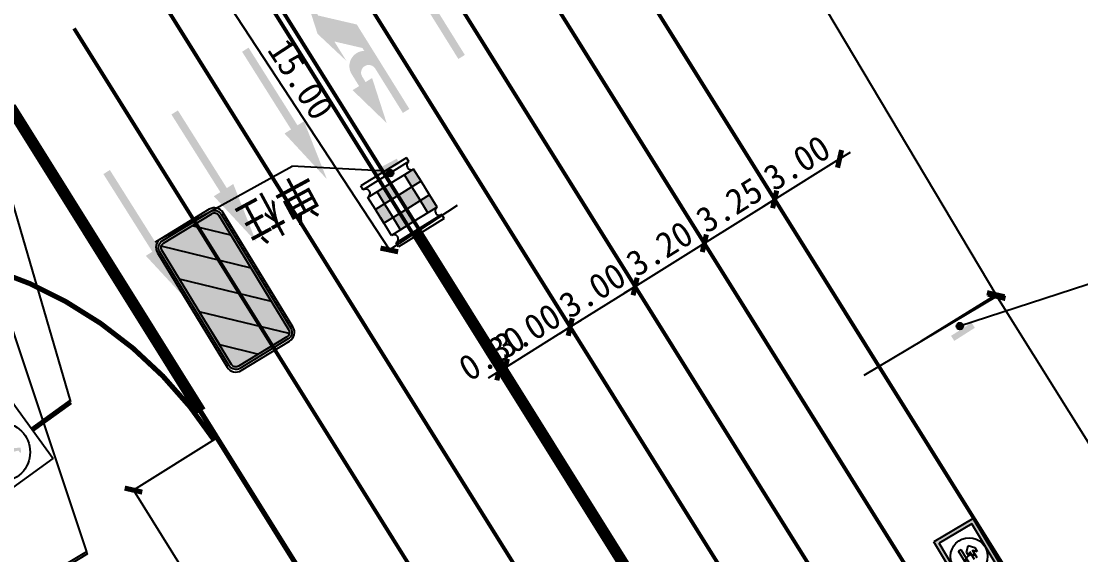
# Model space of a CAD drawing. Extents: x 529560 to 530007, y 3020699 to 3021211.
# Drawn here: x 529755.4 to 529796.95, y 3020875.19 to 3020896.12 of the extents above; entities that cross this region are included whole.
import ezdxf

# ---------------------------------------------------------------- set-up
doc = ezdxf.new("R2010")
doc.units = 0
doc.header["$LTSCALE"] = 0.5
doc.header["$PDMODE"] = 32
doc.linetypes.add('JTSS01', pattern=[6, 2, -4])
doc.linetypes.add('JTSS02', pattern=[2, 1, -1])
doc.layers.get('0').update_dxf_attribs({"linetype": 'CONTINUOUS'})
doc.layers.get('Defpoints').update_dxf_attribs({"linetype": 'CONTINUOUS'})
for name, color, linetype in [('@-交通信号', 7, 'CONTINUOUS'), ('@-交通标志', 7, 'CONTINUOUS'), ('@-监控设备', 7, 'CONTINUOUS'), ('@-设计标注', 7, 'CONTINUOUS'), ('@-道路边线', 7, 'CONTINUOUS'), ('@-隔离栏', 7, 'CONTINUOUS'), ('交通标志', 7, 'CONTINUOUS')]:
    doc.layers.add(name, color=color, linetype=linetype)
doc.layers.add('@-道路标线', color=7, linetype='CONTINUOUS', lineweight=0)
doc.styles.add('--黑体', font='simhei.ttf')
doc.styles.add('HT', font='rd.shx', dxfattribs={"bigfont": 'ht.shx'})
doc.styles.add('黑体', font='simhei.ttf')
doc.linetypes.add('FENCELINE1', pattern='A,6.349999999999998,-2.54,[133,ltypeshp.shx,S=2.54,R=0,X=-2.54,Y=0],-2.54,25.4', length=36.83)
doc.dimstyles.new('标志标注', dxfattribs={"dimtxt": 1, "dimasz": 0.5, "dimexe": 0, "dimexo": 0, "dimgap": 0.25, "dimtad": 1, "dimzin": 0, "dimdsep": 46, "dimtxsty": '--黑体', "dimblk": 'ARCHTICK', "dimcen": 0.09, "dimadec": 0, "dimazin": 0, "dimtfac": 1, "dimtix": 1, "dimtmove": 2, "dimatfit": 0, "dimfxl": 1, "dimtolj": 1, "dimtzin": 0, "dimarcsym": 0})

# ---------------------------------------------------------------- blocks, each defined once
blk = doc.blocks.new('_ArchTick')
at = {"color": 0, "linetype": 'ByBlock', "const_width": 0.4}
blk.add_lwpolyline([(-0.5, -0.5), (0.5, 0.5)], dxfattribs=at)
blk = doc.blocks.new('*D33')
at = {"layer": '@-设计标注', "color": 0, "linetype": 'Continuous', "lineweight": -2, "transparency": 16777216}
for p, q in [((529772.4870979479, 3020909.079160854), (529777.6902042355, 3020912.173272659)), ((529777.6902042355, 3020912.173272659), (529793.6521755927, 3020885.331374644)), ((529788.4490693051, 3020882.237262839), (529793.6521755927, 3020885.331374644))]:
    blk.add_line(p, q, dxfattribs=at)
at = {"layer": 'Defpoints', "color": 0, "linetype": 'Continuous', "transparency": 16777216}
for p in [(529772.4870979479, 3020909.079160854, 1475.285), (529793.6521755927, 3020885.331374644), (529788.4490693051, 3020882.237262839, 1475.285)]:
    blk.add_point(p, dxfattribs=at)
at = {"layer": '@-设计标注', "color": 0, "linetype": 'Continuous', "lineweight": -2, "transparency": 16777216, "xscale": 0.5, "yscale": 0.5, "zscale": 0.5}
for p, rotation in [((529777.6902042355, 3020912.173272659), 120.7385216190352), ((529793.6521755927, 3020885.331374644), 300.7385216190352)]:
    blk.add_blockref('_ArchTick', p, dxfattribs=dict(at, rotation=rotation))
at = {"layer": '@-设计标注', "color": 0, "linetype": 'Continuous', "transparency": 16777216, "insert": (529786.5379417907, 3020899.267751756), "char_height": 1.5, "attachment_point": 5, "rotation": 300.7385216190352, "style": '--黑体'}
blk.add_mtext('\\A1;30.00', dxfattribs=at)
blk = doc.blocks.new('*D49')
at = {"layer": '@-设计标注', "color": 0, "linetype": 'Continuous', "lineweight": -2, "transparency": 16777216}
for p, q in [((529776.9279021765, 3020884.12777655), (529777.3519961119, 3020884.392624306)), ((529774.3833385638, 3020882.538690014), (529776.9279021765, 3020884.12777655)), ((529774.3833385638, 3020882.538690014), (529773.9592446284, 3020882.273842257))]:
    blk.add_line(p, q, dxfattribs=at)
at = {"layer": 'Defpoints', "color": 0, "linetype": 'Continuous', "transparency": 16777216}
for p in [(529776.9279021765, 3020884.12777655, 1475.285), (529776.9279021765, 3020884.12777655), (529774.3833385638, 3020882.538690014, 1475.285)]:
    blk.add_point(p, dxfattribs=at)
at = {"layer": '@-设计标注', "color": 0, "linetype": 'Continuous', "lineweight": -2, "transparency": 16777216, "xscale": 0.5, "yscale": 0.5, "zscale": 0.5}
for p, rotation in [((529776.9279021765, 3020884.12777655), 211.9848841166818), ((529774.3833385638, 3020882.538690014), 31.9848841166818)]:
    blk.add_blockref('_ArchTick', p, dxfattribs=dict(at, rotation=rotation))
at = {"layer": '@-设计标注', "color": 0, "linetype": 'Continuous', "transparency": 16777216, "insert": (529775.2553729187, 3020883.974139285), "char_height": 1, "attachment_point": 5, "rotation": 31.984884116681823, "style": '--黑体'}
blk.add_mtext('\\A1;3.00', dxfattribs=at)
blk = doc.blocks.new('*D50')
at = {"layer": '@-设计标注', "color": 0, "linetype": 'Continuous', "lineweight": -2, "transparency": 16777216}
for p, q in [((529779.4724657899, 3020885.716863087), (529779.8965597255, 3020885.981710843)), ((529776.9279021758, 3020884.127776552), (529779.4724657899, 3020885.716863087)), ((529776.9279021758, 3020884.127776552), (529776.5038082404, 3020883.862928796)), ((529776.9279021765, 3020884.127776551), (529776.9279021758, 3020884.127776552))]:
    blk.add_line(p, q, dxfattribs=at)
at = {"layer": 'Defpoints', "color": 0, "linetype": 'Continuous', "transparency": 16777216}
for p in [(529779.4724657899, 3020885.716863087, 1475.285), (529779.4724657899, 3020885.716863087), (529776.9279021765, 3020884.127776551, 1475.285)]:
    blk.add_point(p, dxfattribs=at)
at = {"layer": '@-设计标注', "color": 0, "linetype": 'Continuous', "lineweight": -2, "transparency": 16777216, "xscale": 0.5, "yscale": 0.5, "zscale": 0.5}
for p, rotation in [((529779.4724657899, 3020885.716863087), 211.9848840921735), ((529776.9279021758, 3020884.127776552), 31.98488409217349)]:
    blk.add_blockref('_ArchTick', p, dxfattribs=dict(at, rotation=rotation))
at = {"layer": '@-设计标注', "color": 0, "linetype": 'Continuous', "transparency": 16777216, "insert": (529777.7999365313, 3020885.563225823), "char_height": 1, "attachment_point": 5, "rotation": 31.984884092173512, "style": '--黑体'}
blk.add_mtext('\\A1;3.00', dxfattribs=at)
blk = doc.blocks.new('*D51')
at = {"layer": '@-设计标注', "color": 0, "linetype": 'Continuous', "lineweight": -2, "transparency": 16777216}
for p, q in [((529781.9886379624, 3020887.728987521), (529782.1866669776, 3020887.411888726)), ((529782.1866669776, 3020887.411888726), (529782.6107609132, 3020887.676736482)), ((529779.4724657894, 3020885.716863088), (529782.1866669776, 3020887.411888726)), ((529779.4724657894, 3020885.716863088), (529779.0483718538, 3020885.452015332)), ((529779.4724657899, 3020885.716863087), (529779.4724657894, 3020885.716863088))]:
    blk.add_line(p, q, dxfattribs=at)
at = {"layer": 'Defpoints', "color": 0, "linetype": 'Continuous', "transparency": 16777216}
for p in [(529781.9886379624, 3020887.728987521, 1475.285), (529782.1866669776, 3020887.411888726), (529779.4724657899, 3020885.716863087, 1475.285)]:
    blk.add_point(p, dxfattribs=at)
at = {"layer": '@-设计标注', "color": 0, "linetype": 'Continuous', "lineweight": -2, "transparency": 16777216, "xscale": 0.5, "yscale": 0.5, "zscale": 0.5}
for p, rotation in [((529782.1866669776, 3020887.411888726), 211.9848840921735), ((529779.4724657894, 3020885.716863088), 31.98488409217349)]:
    blk.add_blockref('_ArchTick', p, dxfattribs=dict(at, rotation=rotation))
at = {"layer": '@-设计标注', "color": 0, "linetype": 'Continuous', "transparency": 16777216, "insert": (529780.4293189319, 3020887.20528191), "char_height": 1, "attachment_point": 5, "rotation": 31.984884092173512, "style": '--黑体'}
blk.add_mtext('\\A1;3.20', dxfattribs=at)
blk = doc.blocks.new('*D52')
at = {"layer": '@-设计标注', "color": 0, "linetype": 'Continuous', "lineweight": -2, "transparency": 16777216}
for p, q in [((529782.1866669783, 3020887.411888724), (529784.943277559, 3020889.133399138)), ((529784.9432775581, 3020889.13339914), (529784.943277559, 3020889.133399138)), ((529782.1866669774, 3020887.411888726), (529782.1866669783, 3020887.411888724))]:
    blk.add_line(p, q, dxfattribs=at)
at = {"layer": 'Defpoints', "color": 0, "linetype": 'Continuous', "transparency": 16777216}
for p in [(529784.9432775581, 3020889.13339914, 1475.285), (529784.943277559, 3020889.133399138), (529782.1866669774, 3020887.411888726)]:
    blk.add_point(p, dxfattribs=at)
at = {"layer": '@-设计标注', "color": 0, "linetype": 'Continuous', "lineweight": -2, "transparency": 16777216, "xscale": 0.5, "yscale": 0.5, "zscale": 0.5}
for p, rotation in [((529784.943277559, 3020889.133399138), 31.98488411022789), ((529782.1866669783, 3020887.411888724), 211.9848841102279)]:
    blk.add_blockref('_ArchTick', p, dxfattribs=dict(at, rotation=rotation))
at = {"layer": '@-设计标注', "color": 0, "linetype": 'Continuous', "transparency": 16777216, "insert": (529783.167700635, 3020888.908784835), "char_height": 1, "attachment_point": 5, "rotation": 31.984884110227892, "style": '--黑体'}
blk.add_mtext('\\A1;3.25', dxfattribs=at)
blk = doc.blocks.new('*D53')
at = {"layer": '@-设计标注', "color": 0, "linetype": 'Continuous', "lineweight": -2, "transparency": 16777216}
for p, q in [((529787.489094048, 3020890.723268099), (529787.9131879834, 3020890.988115855)), ((529784.9432775583, 3020889.13339914), (529787.489094048, 3020890.723268099)), ((529787.4922087744, 3020890.718280568), (529787.489094048, 3020890.723268099)), ((529784.9432775583, 3020889.13339914), (529784.5191836227, 3020888.868551384)), ((529784.9432775581, 3020889.13339914), (529784.9432775583, 3020889.13339914))]:
    blk.add_line(p, q, dxfattribs=at)
at = {"layer": 'Defpoints', "color": 0, "linetype": 'Continuous', "transparency": 16777216}
for p in [(529787.489094048, 3020890.723268099), (529787.4922087744, 3020890.718280568), (529784.9432775581, 3020889.13339914, 1475.285)]:
    blk.add_point(p, dxfattribs=at)
at = {"layer": '@-设计标注', "color": 0, "linetype": 'Continuous', "lineweight": -2, "transparency": 16777216, "xscale": 0.5, "yscale": 0.5, "zscale": 0.5}
for p, rotation in [((529787.489094048, 3020890.723268099), 211.9848840921735), ((529784.9432775583, 3020889.13339914), 31.98488409217349)]:
    blk.add_blockref('_ArchTick', p, dxfattribs=dict(at, rotation=rotation))
at = {"layer": '@-设计标注', "color": 0, "linetype": 'Continuous', "transparency": 16777216, "insert": (529785.8159383514, 3020890.569239623), "char_height": 1, "attachment_point": 5, "rotation": 31.984884092173512, "style": '--黑体'}
blk.add_mtext('\\A1;3.00', dxfattribs=at)
blk = doc.blocks.new('*D54')
at = {"layer": '@-设计标注', "color": 0, "linetype": 'Continuous', "lineweight": -2, "transparency": 16777216}
for p, q in [((529764.2858147852, 3020901.447917875), (529761.625684473, 3020899.709434076)), ((529761.625684473, 3020899.709434076), (529769.8334168124, 3020887.150422823)), ((529772.4935471246, 3020888.888906622), (529769.8334168124, 3020887.150422823))]:
    blk.add_line(p, q, dxfattribs=at)
at = {"layer": 'Defpoints', "color": 0, "linetype": 'Continuous', "transparency": 16777216}
for p in [(529764.2858147852, 3020901.447917875, 1475.285), (529772.4935471246, 3020888.888906622, 1475.285), (529769.8334168124, 3020887.150422823)]:
    blk.add_point(p, dxfattribs=at)
at = {"layer": '@-设计标注', "color": 0, "linetype": 'Continuous', "lineweight": -2, "transparency": 16777216, "xscale": 0.5, "yscale": 0.5, "zscale": 0.5}
for p, rotation in [((529761.625684473, 3020899.709434076), 123.1659537929615), ((529769.8334168124, 3020887.150422823), 303.1659537929615)]:
    blk.add_blockref('_ArchTick', p, dxfattribs=dict(at, rotation=rotation))
at = {"layer": '@-设计标注', "color": 0, "linetype": 'Continuous', "transparency": 16777216, "insert": (529766.362070547, 3020893.843301283), "char_height": 1, "attachment_point": 5, "rotation": 303.1659537929615, "style": '--黑体'}
blk.add_mtext('\\A1;15.00', dxfattribs=at)
blk = doc.blocks.new('*D111')
at = {"layer": '@-设计标注', "color": 0, "linetype": 'Continuous', "lineweight": -2, "transparency": 16777216}
for p, q in [((529774.3833385636, 3020882.538690016), (529774.8074324983, 3020882.803537773)), ((529774.1288822016, 3020882.37978136), (529773.7047882669, 3020882.114933603)), ((529774.3833385636, 3020882.538690016), (529774.1288822016, 3020882.37978136))]:
    blk.add_line(p, q, dxfattribs=at)
at = {"layer": 'Defpoints', "color": 0, "linetype": 'Continuous', "transparency": 16777216}
for p in [(529774.1288822016, 3020882.37978136, 1475.285), (529774.1288822016, 3020882.37978136), (529774.3833385636, 3020882.538690016)]:
    blk.add_point(p, dxfattribs=at)
at = {"layer": '@-设计标注', "color": 0, "linetype": 'Continuous', "lineweight": -2, "transparency": 16777216, "xscale": 0.5, "yscale": 0.5, "zscale": 0.5}
for p, rotation in [((529774.1288822016, 3020882.37978136), 31.98488429733486), ((529774.3833385636, 3020882.538690016), 211.9848842973348)]:
    blk.add_blockref('_ArchTick', p, dxfattribs=dict(at, rotation=rotation))
at = {"layer": '@-设计标注', "color": 0, "linetype": 'Continuous', "transparency": 16777216, "insert": (529773.8558629293, 3020883.10014169), "char_height": 1, "attachment_point": 5, "rotation": 31.98488429733486, "style": '--黑体'}
blk.add_mtext('\\A1;0.30', dxfattribs=at)
blk = doc.blocks.new('*D123')
at = {"layer": '@-设计标注', "color": 0, "linetype": 'Continuous', "lineweight": -2, "transparency": 16777216}
for p, q in [((529790.7069003438, 3020883.579918798), (529793.6126944846, 3020885.39459473)), ((529793.6126944846, 3020885.39459473), (529804.1763387357, 3020868.479301465)), ((529801.2705445949, 3020866.664625533), (529804.1763387357, 3020868.479301465))]:
    blk.add_line(p, q, dxfattribs=at)
at = {"layer": 'Defpoints', "color": 0, "linetype": 'Continuous', "transparency": 16777216}
for p in [(529790.7069003438, 3020883.579918798), (529804.1763387357, 3020868.479301465), (529801.2705445949, 3020866.664625533)]:
    blk.add_point(p, dxfattribs=at)
at = {"layer": '@-设计标注', "color": 0, "linetype": 'Continuous', "lineweight": -2, "transparency": 16777216, "xscale": 0.5, "yscale": 0.5, "zscale": 0.5}
for p, rotation in [((529793.6126944846, 3020885.39459473), 121.984884111756), ((529804.1763387357, 3020868.479301465), 301.9848841117561)]:
    blk.add_blockref('_ArchTick', p, dxfattribs=dict(at, rotation=rotation))
at = {"layer": '@-设计标注', "color": 0, "linetype": 'Continuous', "transparency": 16777216, "insert": (529799.749852132, 3020877.471107336), "char_height": 1.5, "attachment_point": 5, "rotation": 301.98488411175606, "style": '--黑体'}
blk.add_mtext('\\A1;20.00', dxfattribs=at)
blk = doc.blocks.new('*D133')
at = {"layer": '@-设计标注', "color": 0, "linetype": 'Continuous', "lineweight": -2, "transparency": 16777216}
for p, q in [((529763.0798654496, 3020879.777610923), (529759.7995155049, 3020877.729023925)), ((529759.7995155049, 3020877.729023925), (529767.7449481857, 3020865.006205861)), ((529771.0252981305, 3020867.054792858), (529767.7449481857, 3020865.006205861))]:
    blk.add_line(p, q, dxfattribs=at)
at = {"layer": 'Defpoints', "color": 0, "linetype": 'Continuous', "transparency": 16777216}
for p in [(529763.0798654496, 3020879.777610923, 19.37999113132048), (529771.0252981305, 3020867.054792858, 19.37999111831061), (529767.7449481857, 3020865.006205861)]:
    blk.add_point(p, dxfattribs=at)
at = {"layer": '@-设计标注', "color": 0, "linetype": 'Continuous', "lineweight": -2, "transparency": 16777216, "xscale": 0.5, "yscale": 0.5, "zscale": 0.5}
for p, rotation in [((529759.7995155049, 3020877.729023925), 121.9848841140416), ((529767.7449481857, 3020865.006205861), 301.9848841140416)]:
    blk.add_blockref('_ArchTick', p, dxfattribs=dict(at, rotation=rotation))
at = {"layer": '@-设计标注', "color": 0, "linetype": 'Continuous', "transparency": 16777216, "insert": (529764.4131378494, 3020871.767862345), "char_height": 1, "attachment_point": 5, "rotation": 301.9848841140416, "style": '--黑体'}
blk.add_mtext('\\A1;15.00', dxfattribs=at)
blk = doc.blocks.new('A$C20262908')
at = {"layer": '@-交通信号'}
h = blk.add_hatch(color=256, dxfattribs=at)
h.paths.add_polyline_path([(1.600634182977955, 6.210089854750548), (1.705974536656867, 6.036182656142044), (1.722252771200146, 5.788063367348513), (1.783296591835095, 5.820603752945316), (1.803644825937225, 6.129735790658742), (1.677487626147921, 6.40226023318246), (1.522953392297494, 6.443348794025952), (1.539121309353504, 6.503948328609113), (1.559469543572049, 6.569028828933368), (1.543190867931115, 6.630041577809607), (1.50249528151471, 6.668258827921817), (1.4451141829486, 6.683922750657076), (1.38773308432428, 6.668258827921817), (1.347037497966083, 6.630041577809607), (1.330758822383359, 6.569028828918817), (1.351107056601904, 6.503948328623665), (1.367274973599705, 6.443348794025952), (1.212740739749278, 6.402260233167907), (1.086583539901766, 6.12973579064419), (1.106931774120311, 5.820603752959868), (1.167975594697054, 5.788063367348513), (1.184253829240333, 6.036182656156597), (1.289594182861037, 6.210089854750548), (1.289594182919245, 5.821289854720817), (1.167975594697054, 5.121449854748789), (1.123162375413812, 5.111061243893344), (1.111001332639715, 5.043705771851818), (1.289594182861037, 5.043689854719559), (1.445114183006808, 5.821289854735367), (1.600634182977955, 5.043689854734112), (1.77922703308286, 5.043705771851818), (1.767065990541594, 5.111061243893344), (1.722252771200146, 5.121449854734237), (1.600634182977955, 5.821289854735367)])
h.paths.add_polyline_path([(1.34106393100228, 3.490382939213303), (1.054025306541007, 2.77457599552872), (0.9442910053185188, 2.772835227675385), (0.9251309569808654, 2.74149842619954), (1.09574236231856, 2.633318344771395), (1.483963789942207, 3.257059906376525), (1.792364179098511, 2.70947301101114), (1.763338306744116, 2.676835374310029), (1.766966816445345, 2.651450395249411), (1.810505404311696, 2.633318344756844), (1.908468109148088, 2.713099204396712), (1.603695788711774, 3.492776020968448), (1.618208945437799, 3.873548539457258), (1.770594885165337, 3.713986820206627), (1.810498788719995, 3.449985530372941), (1.875968094391281, 3.490115837266785), (1.846787854970898, 3.801020337486988), (1.705286562268156, 4.004099086261704), (1.534759397211018, 4.062121431095873), (1.527502818906214, 4.105638460605405, 0.2072279350689316), (1.536862318520434, 4.304035340261178, 0.0711061981058181), (1.521611607924568, 4.326142171543324, 0.0975891202728249), (1.505733524973038, 4.337728110942406, 0.0222332267681968), (1.486810258298645, 4.345536458946297, 0.0407986121601978), (1.476032406731974, 4.34846528415801, 0.0459787038497324), (1.447806362877599, 4.351066376824745, 0.0363583218134128), (1.41208339674631, 4.34846528415801, 0.02830864803348), (1.392890011018607, 4.344535183176049, 0.0246906909628924), (1.371488369477446, 4.337728110942406, 0.079384576499933), (1.346410269907209, 4.323510421760147, 0.1243502617140169), (1.335183425340801, 4.308716938496218, 0.0811445592898371), (1.330410815717186, 4.289198379570733, 0.0695555518301039), (1.331837628094945, 4.265841116182854, 0.0047304574096672), (1.333952440822031, 4.255887759267353, 0.0090106909384495), (1.335205918760038, 4.250694593662045, 0.057141586892112), (1.34128549468005, 4.234974404491366, -0.0682413411958788), (1.34609056584304, 4.221683421244961, -0.1243534000053011), (1.345359178900252, 4.201817645167466, 0.0894556629479959), (1.34246246080147, 4.174540697888004, 0.0148189027599731), (1.344483915891031, 4.154845142227713, -0.0224194918720017), (1.346325109654571, 4.133755183167521, 0.0428473774026392), (1.34609056584304, 4.123770511127077, 0.1828745618122536), (1.348471540142782, 4.118494326496147, 0.101618928131842), (1.356975653790867, 4.112891118275002, 0.0299215739039949), (1.400514241773635, 4.103438784644822), (1.400514241773635, 4.058495237710302), (1.29235360311577, 4.032564406326854), (1.221502177009823, 3.939619158991262), (1.110796685970854, 3.793562070917686), (1.070942621037829, 3.758154267357893), (0.8960283421329219, 3.647504982844112), (0.9491668014670722, 3.607671034536907), (1.139280950243119, 3.706733891638577), (1.186076243582647, 3.731598482423577), (1.292353603173977, 3.875442362681496)])
for p, q in [((-5.97242033109e-05, 7.46323644767108), (-5.97242033109e-05, 1.854004647713735)), ((2.804556175717151, 7.46323644767108), (-5.97242033109e-05, 7.46323644767108)), ((2.804556175717151, 7.46323644767108), (2.804556175717151, 1.854004647713735)), ((2.804556175775359, 4.658620547692406), (-5.97242615186e-05, 4.658620547721512)), ((2.804556175717151, 1.854004647713735), (-5.97242033109e-05, 1.854004647713735))]:
    blk.add_line(p, q, dxfattribs=at)
at = {"layer": '@-交通信号', "const_width": 0.2, "flags": 128}
blk.add_lwpolyline([(1.402248225756919, 1.854004647713735), (1.402248225756919, 0)], dxfattribs=at)
at = {"layer": '@-交通信号', "color": 1}
blk.add_circle((1.402248225698712, 6.060928497652638), 1.166399999991831, dxfattribs=at)
at = {"layer": '@-交通信号', "color": 3}
blk.add_circle((1.418040356831625, 3.383721678357686), 1.166399999991831, dxfattribs=at)
blk = doc.blocks.new('人行灯')
at = {"layer": '@-交通信号', "rotation": 335.5426217795846}
blk.add_blockref('A$C20262908', (502933.8473118571, 73806.93248637827), dxfattribs=at)
at = {"layer": '@-交通信号', "style": 'HT', "width": 0.6}
blk.add_text('行人灯', height=1.499999999999999, rotation=336.8116892374417, dxfattribs=at).set_placement((502938.1296336069, 73809.25216818527))
blk = doc.blocks.new('A$C6DDB773E')
at = {"layer": '@-交通信号'}
h = blk.add_hatch(color=256, dxfattribs=at)
h.paths.add_polyline_path([(4.71303937957e-05, 6376.703222941461), (596.356948650151, 6376.703222941461), (596.356948650151, 5581.560687581792), (4.71303937957e-05, 5581.560687581792)])
h.paths.add_polyline_path([(49.6964555903687, 6327.006814481487), (546.6605401901761, 6327.006814481487), (546.6605401901761, 5631.257096041765), (49.6964555903687, 5631.257096041765)], flags=16)
at = {"layer": '@-交通信号', "color": 7}
for p, q in [((4.71303937957e-05, 6376.703222941461), (4.71303937957e-05, 5581.560687581792)), ((596.356948650151, 6376.703222941461), (596.356948650151, 5581.560687581792)), ((49.6964555903687, 6327.006814481472), (49.6964555903687, 5631.257096041765)), ((546.6605401901761, 6327.006814481487), (546.6605401901761, 5631.257096041765)), ((341.4282346671098, 5852.236726243049), (382.6782346671098, 5852.236726243049)), ((4.71303937957e-05, 5581.560687581792), (596.356948650151, 5581.560687581792)), ((49.6964555903687, 5631.257096041765), (546.6605401901761, 5631.257096041765))]:
    blk.add_line(p, q, dxfattribs=at)
at = {"layer": '@-交通信号'}
for p, q in [((175.8032346671098, 5919.736726243049), (175.8032346671098, 5977.236726243049)), ((217.6782346671098, 5932.011726243072), (175.8032346671098, 5977.236726243049)), ((217.6782346671098, 6050.704342395649), (217.6782346671098, 5932.011726243072)), ((258.9282346671098, 6050.704342395649), (258.9282346671098, 5932.011726243072)), ((300.8032346671098, 5977.236726243049), (258.9282346671098, 5932.011726243072)), ((300.8032346671098, 5919.736726243049), (300.8032346671098, 5977.236726243049)), ((341.4282346671098, 6050.704342395649), (341.4282346671098, 5852.236726243049)), ((382.6782346671098, 6050.704342395649), (382.6782346671098, 5852.236726243049)), ((238.3032346671098, 5852.236726243049), (175.8032346671098, 5919.736726243049)), ((300.8032346671098, 5919.736726243049), (238.3032346671098, 5852.236726243049)), ((10165.4349845447, 29.91589540126734), (10165.4349845447, -0.0001088168646675)), ((10165.4349845447, 29.91589540126734), (10763.75498454459, 29.91589540126734)), ((10165.4349845447, -0.0001088168646675), (10763.75498454459, -0.0001088168937713))]:
    blk.add_line(p, q, dxfattribs=at)
at = {"layer": '@-交通信号', "color": 7}
blk.add_circle((298.1784978902433, 5979.131955261633), 242.1889796194, dxfattribs=at)
at = {"layer": '@-交通信号'}
blk.add_arc((300.1782346671098, 6050.704342395649), 82.49999999999545, 0, 180, dxfattribs=at)
blk = doc.blocks.new('A$C348E0356')
at = {"layer": '交通标志', "lineweight": 15}
h = blk.add_hatch(color=1, dxfattribs=at)
h.paths.add_polyline_path([(3.003229652764275, 1.581825583154568), (2.699315253586973, 2.053429645515278), (2.345612207427619, 1.825493846656171), (2.649526606546714, 1.35388978429546)])
h.paths.add_polyline_path([(1.699794109328649, 2.827652479812969), (2.00370850827312, 2.356048417277634), (2.357411554490681, 2.58398421613674), (2.053497155546209, 3.055588278657522)])
h.paths.add_polyline_path([(2.00370850827312, 2.356048417277634), (1.473153939063194, 2.014144718996249), (1.815057638159487, 1.483590148374786), (2.345612207427619, 1.825493846656171), (2.212649657740256, 2.031820624353712)])
h.paths.add_polyline_path([(2.11897203727858, 1.011986086014075), (1.815057638159487, 1.483590148374786), (1.284503068891353, 1.141686450093402), (1.588417468068655, 0.6700823877326914)])
h.paths.add_polyline_path([(1.169239540060515, 2.485748781531583), (0.6386849708505907, 2.143845083250199), (0.9425993697950616, 1.672241020714864), (1.473153939063194, 2.014144718996249)])
h.paths.add_polyline_path([(0.9425993697950616, 1.672241020714864), (0.5888963236357087, 1.444305221855755), (0.9308000227320008, 0.9137506512342952), (1.284503068891353, 1.141686450093402), (1.151540519262198, 1.348013227790942)])
at = {"layer": '交通标志', "lineweight": 25}
for p, q in [((1.768577406415715, 3.497717086982446), (6.21755607426e-05, 2.358038092701462)), ((1.863550656125879, 3.350340817545656), (0.0950354252709076, 2.210661823264671)), ((1.863550656125879, 3.350340817545656), (1.768577406415715, 3.497717086982446)), ((2.053497155546209, 3.055588278657522), (1.699794109328649, 2.827652479812969)), ((2.357411554490681, 2.58398421613674), (2.053497155546209, 3.055588278657522)), ((1.699794109328649, 2.827652479812969), (1.169239540060515, 2.485748781531583)), ((2.00370850827312, 2.356048417277634), (1.699794109328649, 2.827652479812969)), ((2.357411554490681, 2.58398421613674), (2.00370850827312, 2.356048417277634)), ((2.699315253586973, 2.053429645515278), (2.357411554490681, 2.58398421613674)), ((0.0950354252709076, 2.210661823264671), (6.21755607426e-05, 2.358038092701462)), ((0.6386849708505907, 2.143845083250199), (0.2849819246330298, 1.91590928439109)), ((1.169239540060515, 2.485748781531583), (0.6386849708505907, 2.143845083250199)), ((0.9425993697950616, 1.672241020714864), (0.6386849708505907, 2.143845083250199)), ((1.473153939063194, 2.014144718996249), (1.169239540060515, 2.485748781531583)), ((2.00370850827312, 2.356048417277634), (1.473153939063194, 2.014144718996249)), ((2.345612207427619, 1.825493846656171), (2.00370850827312, 2.356048417277634)), ((3.003229652764275, 1.581825583154568), (2.566352703957818, 2.259756423212819)), ((0.5888963236357087, 1.444305221855755), (0.2849819246330298, 1.91590928439109)), ((0.9425993697950616, 1.672241020714864), (0.5888963236357087, 1.444305221855755)), ((1.473153939063194, 2.014144718996249), (0.9425993697950616, 1.672241020714864)), ((1.284503068891353, 1.141686450093402), (0.9425993697950616, 1.672241020714864)), ((1.815057638159487, 1.483590148374786), (1.473153939063194, 2.014144718996249)), ((2.11897203727858, 1.011986086014075), (1.68209508853033, 1.689916926072328)), ((2.345612207427619, 1.825493846656171), (1.815057638159487, 1.483590148374786)), ((2.649526606546714, 1.35388978429546), (2.212649657740256, 2.031820624353712)), ((2.699315253586973, 2.053429645515278), (2.345612207427619, 1.825493846656171)), ((0.9308000227320008, 0.9137506512342952), (0.5888963236357087, 1.444305221855755)), ((1.588417468068655, 0.6700823877326914), (1.151540519262198, 1.348013227790942)), ((1.815057638159487, 1.483590148374786), (1.284503068891353, 1.141686450093402)), ((3.193176151951773, 1.287073044106364), (1.424660921038593, 0.1473940498253796)), ((2.649526606546714, 1.35388978429546), (2.11897203727858, 1.011986086014075)), ((3.003229652764275, 1.581825583154568), (2.649526606546714, 1.35388978429546)), ((3.288149401603732, 1.139696774669572), (3.193176151951773, 1.287073044106364)), ((1.234714421851094, 0.442146588873584), (0.7978374730446376, 1.120077428931835)), ((1.284503068891353, 1.141686450093402), (0.9308000227320008, 0.9137506512342952)), ((3.288149401603732, 1.139696774669572), (1.519634170748758, 1.7780388589e-05)), ((2.11897203727858, 1.011986086014075), (1.588417468068655, 0.6700823877326914)), ((1.588417468068655, 0.6700823877326914), (1.234714421851094, 0.442146588873584)), ((1.519634170748758, 1.7780388589e-05), (1.424660921038593, 0.1473940498253796))]:
    blk.add_line(p, q, dxfattribs=at)
for centre, major_axis, ratio, start_param, end_param in [((1.958523905836044, 3.202964548094313), (0.0132628393479032, 0.1748249984116091), 0.9999999976595978, 0.648165981041317, 3.789758634631108), ((0.1900086749810725, 2.06328555382788), (-0.1748249984686601, 0.0132628393522313), 0.999999997006934, 2.218962305269292, 5.360554958859085), ((3.098202902416232, 1.434449313717776), (-0.1748249984686601, 0.0132628393522313), 0.999999997006934, -0.9226303483204992, 2.218962305269292), ((1.329687671561259, 0.2947703194367932), (0.0132628393608787, 0.1748249985826468), 0.9999999959073038, 3.789758633994535, 6.931351287584327)]:
    blk.add_ellipse(centre, major_axis=major_axis, ratio=ratio, start_param=start_param, end_param=end_param, dxfattribs=at)
blk = doc.blocks.new('A$C3C0A0687')
at = {"layer": '交通标志', "linetype": 'ByBlock', "lineweight": -3}
for points in [[(0.51630682812538, 0.9557776210713198), (0.2803620946360752, 0.9608847109484486), (0.259674049098976, 0.0051084273000015), (0.4956187825882809, 1.3374228729e-06)], [(0.2649107784296911, 0.5038333508418873, 1), (-2.718347456714953e-06, 0.5038333508418873, 1)]]:
    blk.add_hatch(color=14, dxfattribs=at).paths.add_polyline_path(points)
at = {"layer": '交通标志', "color": 14}
blk.add_circle((0.1324540300411172, 0.5038333508418873), 0.1324567483885739, dxfattribs=at)
blk = doc.blocks.new('A$C59555438')
at = {"layer": '交通标志'}
h = blk.add_hatch(color=1, dxfattribs=at)
edge = h.paths.add_edge_path(flags=16)
edge.add_arc((0.3505040291111072, -0.2000641846525468), 0.2015999999999083, 105.28331680243821, 195.2833168024382, ccw=False)
edge.add_line((0.2973638451967417, -0.0055939276630852), (5.360870505988714, 1.378040152772654))
edge.add_arc((5.414010689903078, 1.183569895783192), 0.2015999999999011, 15.283316802438208, 105.28331680244241, ccw=False)
edge.add_line((5.608480946892087, 1.236710079697104), (6.193512939698848, -0.9042558261298836))
edge.add_arc((5.999042682709839, -0.957396010043567), 0.2015999999998938, -74.71668319756589, 15.283316802438208, ccw=False)
edge.add_line((6.052182866622387, -1.151866267033027), (0.9886762058304157, -2.535500347468768))
edge.add_arc((0.9355360219160502, -2.34103009047908), 0.2015999999999011, 195.2833168024382, 285.2833168024382, ccw=False)
edge.add_line((0.7410657649270433, -2.394170274392763), (0.1560337721202814, -0.2532043685657754))
edge = h.paths.add_edge_path()
edge.add_arc((0.3503419572534767, -0.1999667472398414), 0.302399999999848, 105.28331680243821, 195.2833168024382, ccw=False)
edge.add_line((0.2706316813819285, 0.0917386382445784), (5.334390413281653, 1.475441598648558))
edge.add_arc((5.414100689153202, 1.18373621316391), 0.302399999999848, 15.283316802436786, 105.28331680243821, ccw=False)
edge.add_line((5.705806074638529, 1.263446489034095), (6.290910140045524, -0.8777831715638058))
edge.add_arc((5.999204754560196, -0.9574934474339896), 0.302399999999848, -74.71668319756168, 15.283316802438208, ccw=False)
edge.add_line((6.078915030429924, -1.249198832918409), (1.015156298530199, -2.632901793322389))
edge.add_arc((0.9354460226604712, -2.341196407837741), 0.3023999999998553, 195.2833168024382, 285.2833168024382, ccw=False)
edge.add_line((0.6437406371751422, -2.420906683708153), (0.05863657176814741, -0.2796770231102528))
for points in [[(2.254681827422053, -2.189556589226748), (3.715157706097762, -1.790472647057248), (5.513923373892131, 1.358669911795209, 0.19887857131623), (5.360870506072387, 1.378040152808353), (4.094864884389901, 1.032096394553322)], [(0.395556210096374, -1.12975365046673), (0.7410657650124698, -2.394170274357506, 0.1989461638767202), (0.8356233380946128, -2.516130106418776), (2.634389005716447, 0.6330124523843619), (1.17391312721698, 0.2339285102629444)], [(5.175633584771319, -1.391388704888338), (6.052182866708277, -1.151866266997448, 0.414213562373089), (6.193512939784235, -0.9042558260944772), (5.953990501893699, -0.02770654415874374)]]:
    blk.add_hatch(color=1, dxfattribs=at).paths.add_polyline_path(points)
at = {"layer": '交通标志', "true_color": 0xffffff}
for points in [[(5.953990501893699, -0.02770654415874363), (5.60848094697774, 1.236710079731532, 0.1989461638809752), (5.513923373892131, 1.358669911795211), (3.715157706097765, -1.790472647057248), (5.17563358477132, -1.391388704888338)], [(4.094864884389901, 1.032096394553322), (2.634389005716448, 0.6330124523843624), (0.8356233380946132, -2.516130106418776, 0.1988785713200205), (0.9886762059159082, -2.535500347433525), (2.254681827422053, -2.189556589226748)], [(1.17391312721698, 0.2339285102629443), (0.2973638452820637, -0.005593927627434048, 0.4142135623730747), (0.1560337722058186, -0.2532043685309235), (0.395556210096374, -1.12975365046673)]]:
    blk.add_hatch(color=7, dxfattribs=at).paths.add_polyline_path(points)
at = {"layer": '交通标志', "color": 1}
for points in [[(0.5464096677369527, -2.447644689311118, 0.414213562373091), (1.041630549543697, -2.730304835463357), (6.10565303610565, -1.346529802489839, 0.414213562373091), (6.388313182256754, -0.8513089206835502), (5.803137044251343, 1.290184494685945, 0.414213562373091), (5.307916162444597, 1.572844640838184), (0.2438936758826458, 0.1890696078644396, 0.414213562373091), (-0.038766470268456, -0.3061512739420777), (0.5464096677369527, -2.447644689311118)], [(0.0586365718536399, -0.2796770230750099, -0.4142135623730951), (0.270631681467421, 0.09173863827959401), (5.334390413368963, 1.475441598683801, -0.414213562373091), (5.705806074722204, 1.263446489069564), (6.290910140131018, -0.87778317152879, -0.414213562373091), (6.078915030515418, -1.249198832883166), (1.015156298615693, -2.632901793286919, -0.414213562373091), (0.6437406372606347, -2.420906683673138), (0.0586365718536399, -0.2796770230750099)], [(0.1560337722057739, -0.2532043685307599, -0.4142135623730847), (0.2973638452822342, -0.0055939276273875), (5.360870506072387, 1.378040152808353, -0.4142135623731015), (5.608480946977579, 1.236710079732119), (6.193512939784341, -0.904255826094868, -0.4142135623731015), (6.052182866707878, -1.151866266997557), (0.9886762059159082, -2.535500347433525, -0.4142135623731015), (0.7410657650125358, -2.394170274357747), (0.1560337722057739, -0.2532043685307599)]]:
    blk.add_lwpolyline(points, format="xyb", dxfattribs=at)
for points in [[(5.513923373891883, 1.358669911794777), (3.71515770609767, -1.790472647057413)], [(2.254681827422245, -2.189556589226413), (4.094864884389608, 1.032096394552809)], [(2.634389005716001, 0.6330124523835821), (0.8356233380945923, -2.516130106418812)], [(1.173913127217019, 0.2339285102630129), (0.3955562100964016, -1.129753650466682)], [(5.175633584771276, -1.391388704888413), (5.953990501893713, -0.0277065441587183)]]:
    blk.add_lwpolyline(points, dxfattribs=at)
at = {"layer": '交通标志', "color": 7}
for points in [[(4.094864884389608, 1.032096394552809), (2.634389005716001, 0.6330124523835821)], [(3.71515770609767, -1.790472647057413), (5.175633584771276, -1.391388704888413)]]:
    blk.add_lwpolyline(points, dxfattribs=at)
at = {"layer": '交通标志', "color": 1, "lineweight": 0}
for centre, radius, start, end in [((0.3503419573371502, -0.1999667472043711), 0.302399999999848, 105.2833168024516, 195.2833168019546), ((5.999204754645687, -0.9574934473989742), 0.3023999999998538, 285.2833168024517, 15.28331680195462), ((0.935446022745964, -2.341196407802725), 0.3023999999998538, 195.2833168019546, 285.2833168024517)]:
    blk.add_arc(centre, radius, start, end, dxfattribs=at)
blk = doc.blocks.new('A$C00990124')
at = {"layer": '@-交通标志'}
blk.add_line((4.03863356891088, 8.375682107638568), (7.842989163240419, 9.514135432895273), dxfattribs=at)
at = {"layer": '@-交通标志', "color": 0, "lineweight": -3}
blk.add_line((4.058251671376638, 8.35589451668784), (-1.7789425328e-06, 3.746898548211901), dxfattribs=at)
at = {"layer": '@-交通标志', "lineweight": 0, "ltscale": 0.5, "rotation": 18.7745132221656}
blk.add_blockref('A$C348E0356', (7.610208364087156, 6.313692850992083), dxfattribs=at)
at = {"layer": '@-交通标志', "rotation": 139.089048828602}
blk.add_blockref('A$C3C0A0687', (8.190717954887077, 9.704387176316233), dxfattribs=at)
at = {"layer": '@-交通标志', "color": 0, "lineweight": -3, "rotation": 305.8141268137496}
blk.add_blockref('A$C59555438', (1.830900762579403, 5.826271494384855), dxfattribs=at)
at = {"layer": '@-交通标志', "color": 0, "lineweight": -3, "style": '黑体', "width": 0.8}
blk.add_text('单柱', height=1.5, rotation=228.1137237925515, dxfattribs=at).set_placement((4.715823206817731, 8.34912640415132))
blk = doc.blocks.new('A$C25111850')
at = {"layer": '@-监控设备', "linetype": 'ByBlock', "lineweight": -3}
for points in [[(0.5495953389327042, 0.951427386753494), (0.3147236301447265, 0.9744768997188656), (0.2213535535265692, 0.0230472762486898), (0.4562252622563392, -2.2367166821e-06)], [(0.2649161315554347, 0.5300081318273442, 1), (2.634778286880746e-06, 0.5300081318273442, 1)]]:
    blk.add_hatch(color=14, dxfattribs=at).paths.add_polyline_path(points)
at = {"layer": '@-监控设备', "color": 14}
blk.add_circle((0.1324593831668608, 0.5300081318273442), 0.1324567483885739, dxfattribs=at)
blk = doc.blocks.new('A$C2DB36726')
at = {"layer": '@-交通信号', "color": 0}
for p, q in [((0.2707398048805771, 19.10640261614753), (0.9259002011531264, 19.10640261593107)), ((0.2707398048805771, 19.10640261614753), (0.2707398046186427, 18.35591820855552)), ((0.9259002011094708, 18.92063621809211), (0.2707398048369214, 18.92063621830857)), ((0.9253979073982918, 19.10640261590197), (0.2712420986790676, 19.10640261612934)), ((0.9253979073982918, 19.10640261590197), (0.2712420986790676, 19.10640261612934)), ((0.2712420986790676, 19.10640261612934), (0.2712420986790676, 19.10640261612934)), ((0.2712420986790676, 19.10640261612934), (0.2712420986790676, 19.10640261612934)), ((0.2712420986790676, 19.10640261612934), (0.2712420986790676, 19.10640261612934)), ((-0.3209045677649556, 18.30859194169352), (-0.9192245643789648, 18.24877299190848)), ((-0.3209045677649556, 18.30859194169352), (-0.1713245685823495, 18.30859194162804)), ((-0.1713245686114533, 18.32354994156594), (-0.0226563893957064, 18.32354994148591)), ((-0.1713245686114533, 18.32354994156594), (-0.1713245688588358, 17.57564994580025)), ((-0.0969904790108558, 18.32354994152592), (-0.0969904792582384, 17.57564994576023)), ((-0.0226563893957064, 18.32354994148591), (0.5983200027985732, 18.39205774797847)), ((-0.0226563893957064, 18.32354994148591), (-0.0226563896867447, 17.57564994576751)), ((0.5983200027985732, 18.39205774797847), (0.5983200024638791, 17.36515759836948)), ((-0.1713245686696609, 18.187432142342), (-4.513443640476908, 18.15070427520186)), ((-0.9192245643789648, 18.24877299190848), (-0.9192245643935166, 18.18368659783846)), ((-0.919224564480828, 17.97338742789361), (-0.919224564509932, 17.92581245998372)), ((-0.919224564480828, 17.97338742789361), (-0.1713245687133167, 17.97338742760803)), ((-0.919224564509932, 17.92581245998372), (-0.1713245687133167, 17.92581245971087)), ((-4.513443640593323, 17.74367269070717), (-0.1713245688006282, 17.71176774502237)), ((-0.9192245645681396, 17.65042689591973), (-0.9192245645390356, 17.71551328999158)), ((-0.3209045680123381, 17.59060794576908), (-0.9192245645681396, 17.65042689591973)), ((-0.3209045680123381, 17.59060794576908), (-0.171324568829732, 17.59060794569086)), ((-0.1713245688588358, 17.57564994580025), (-0.0226563896867447, 17.57564994576751)), ((0.271242098082439, 17.3651575985059), (-0.0226563896867447, 17.57564994576751)), ((0.271242098082439, 17.3651575985059), (0.5983200024638791, 17.36515759836948)), ((0.7613621964701452, 2.347801022608109), (0.2707397992198821, 2.347801022780913)), ((0.7593641026905971, 2.348681556273731), (0.2737369399110321, 2.348681556437441)), ((0.9229030548449372, 2.3486815562228), (0.2737369399110321, 2.348681556437441)), ((0.0299159998976393, 0.2393280113028595), (0.1809917992650298, 0.907442772973809)), ((0.2707397987396689, 0.907442772957438), (0.1809917992650298, 0.907442772973809)), ((0.574532512924634, 0.9074427728555748), (0.5745325126481476, 0.0897480119783723)), ((0.574532512924634, 0.9074427728555748), (0.6221074808272534, 0.9074427728428418)), ((0.6221074808272534, 0.9074427728428418), (0.6221074806089746, 0.0897480119328975)), ((0.9259001950122184, 0.9074427727409784), (1.015648194545065, 0.9074427726773135)), ((1.166723993461346, 0.2393280109045008), (1.015648194545065, 0.9074427726773135)), ((4.36557e-11, 0.0897480121329864), (1.196639993213466, 0.0897480117782834)), ((4.36557e-11, 0.0897480121329864), (0, 0)), ((0, 0), (1.196639993213466, -4.129106e-10)), ((0.0299159998976393, 0.2393280113028595), (0.0299159998685354, 0.0897480121311674)), ((1.166723993461346, 0.2393280109045008), (1.166723993388586, 0.0897480117801024)), ((1.196639993213466, 0.0897480117782834), (1.196639993213466, -4.129106e-10))]:
    blk.add_line(p, q, dxfattribs=at)
at = {"layer": '@-交通信号', "color": 7}
for p, q in [((0.9259002011531264, 19.10640261593107), (0.9259001947939396, 0.0897480118292151)), ((0.2707398042985005, 17.36551734515706), (0.2707397984631825, 0.0897480120820547))]:
    blk.add_line(p, q, dxfattribs=at)
at = {"layer": '@-交通信号'}
for p, q in [((-12.1218710076937, 18.12840390377459), (-15.8343094830343, 18.11798026906035)), ((-4.513443640476908, 18.15070427520186), (-12.1218710076937, 18.12840390377459)), ((-15.83430948319437, 17.77209954725003), (-12.12187100781011, 17.76304469104434)), ((-12.12187100781011, 17.76304469104434), (-4.513443640593323, 17.74367269070717))]:
    blk.add_line(p, q, dxfattribs=at)
blk.add_lwpolyline([(-15.8343094830343, 18.11798026906035), (-15.83430948319437, 17.77209954725003)], dxfattribs=at)
at = {"layer": '@-交通信号', "color": 7, "const_width": 0.5983199966045227}
blk.add_lwpolyline([(0.9259001963218906, 4.741081008987748), (0.2707398000493413, 4.741081009204208)], dxfattribs=at)
at = {"layer": '@-交通信号', "color": 0, "const_width": 0.5983199966045227}
for points in [[(0.9259001959435408, 3.544441015752454), (0.2707397996564396, 3.544441015970733)], [(0.9259001955069834, 2.347801022577186), (0.270739799234434, 2.347801022793646)], [(0.9259001951286336, 1.151161029341892), (0.2707397988415323, 1.151161029558352)]]:
    blk.add_lwpolyline(points, dxfattribs=at)
at = {"layer": '@-交通信号', "color": 0}
blk.add_solid([(0.0347330058575608, 11.52532118873387), (0.0347330059303204, 11.64498518801702), (0.3937250038725324, 11.58515318823447)], dxfattribs=at)
blk = doc.blocks.new('A$C7B111818')
at = {"layer": '@-监控设备', "linetype": 'ByBlock', "lineweight": 20}
for p, q in [((0.3557280376553535, 16.72901467001065), (0.3510674685239792, 16.07184614287689)), ((0.9282715991139412, 16.56227802904323), (0.3545744121074676, 16.56634662672877)), ((0.3557280376553535, 16.72901467001065), (0.9294252246618271, 16.72494607232511)), ((0.9289853870868682, 16.72494919179007), (0.3561678752303123, 16.72901155101135)), ((0.9289853870868682, 16.72494919179007), (0.3561678752303123, 16.72901155101135)), ((0.3561678752303123, 16.72901155101135), (0.3561678752303123, 16.72901155101135)), ((0.3561678752303123, 16.72901155101135), (0.3561678752303123, 16.72901155101135)), ((0.3561678752303123, 16.72901155101135), (0.3561678752303123, 16.72901155101135)), ((0.9294252246618271, 16.72494607232511), (0.8113303035497665, 0.0728387534618378)), ((-0.1673052236437797, 16.03407862316817), (-0.691601075232029, 15.98541322723031)), ((-0.1673052236437797, 16.03407862316817), (-0.0363241359591484, 16.03314971923828)), ((-0.036231242120266, 16.0462478287518), (-0.0408757627010346, 15.3913423656486)), ((-0.036231242120266, 16.0462478287518), (0.0939514040946961, 16.04532458772883)), ((0.0288600772619248, 16.04578620800748), (0.0242155641317368, 15.39088074490428)), ((0.0939514040946961, 16.04532458772883), (0.0893068909645081, 15.39041912462562)), ((0.0939514040946961, 16.04532458772883), (0.6381404921412468, 16.10145776206627)), ((0.6381404921412468, 16.10145776206627), (0.6317633613944054, 15.20224326569587)), ((-13.75509161502123, 15.66063361801207), (-10.50431717932224, 15.62965011643246)), ((-10.50204826891422, 15.94958024891093), (-13.7529436647892, 15.96350723179057)), ((-3.83952085673809, 15.92185884201899), (-10.50204826891422, 15.94958024891093)), ((-0.03707654774189, 15.9270550343208), (-3.83952085673809, 15.92185884201899)), ((-0.6933112442493439, 15.74426934262737), (-0.6936066895723343, 15.70260988734662)), ((-0.6936066895723343, 15.70260988734662), (-0.0387012213468552, 15.69796536955982)), ((-0.6933112442493439, 15.74426934262737), (-0.0384057834744454, 15.73962482484057)), ((-0.691601075232029, 15.98541322723031), (-0.6920052692294121, 15.92841973202303)), ((-10.50431717932224, 15.62965011643246), (-3.842048555612564, 15.56543791713193)), ((-3.842048555612564, 15.56543791713193), (-0.0400304570794106, 15.51053515961394)), ((-0.6953168511390686, 15.46146600274369), (-0.6949126645922661, 15.51845949795097)), ((-0.171763963997364, 15.40536937816068), (-0.6953168511390686, 15.46146600274369)), ((-0.171763963997364, 15.40536937816068), (-0.0407828688621521, 15.40444047469646)), ((-0.0408757627010346, 15.3913423656486), (0.0893068909645081, 15.39041912462562)), ((0.3453546091914177, 15.20427444484085), (0.0893068909645081, 15.39041912462562)), ((0.344917006790638, 15.20459257997572), (0.237633116543293, 0.0769073511473835)), ((0.3453546091914177, 15.20427444484085), (0.6317633613944054, 15.20224326569587)), ((0.6812737882137299, 2.051145293284207), (0.2516558021306992, 2.054192096926271)), ((0.67952960729599, 2.051928748842328), (0.2542857453227043, 2.054944531992077)), ((0.8227339833974838, 2.050913159269839), (0.2542857453227043, 2.054944531992077)), ((0.0276824608445168, 0.2093839785084128), (0.1641224101185799, 0.7934865802526474)), ((0.242711067199707, 0.7929292381741107), (0.1641224101185799, 0.7934865802526474)), ((0.5087299346923829, 0.7910426612943411), (0.5036519840359688, 0.0750207742676139)), ((0.5087299346923829, 0.7910426612943411), (0.5503893867135048, 0.7907472169026734)), ((0.5503893867135048, 0.7907472169026734), (0.5453114360570908, 0.0747253303416073)), ((0.8164082542061805, 0.788860640488565), (0.8949969112873077, 0.7883032984100283)), ((1.023138768970966, 0.2023243112489581), (0.8949969112873077, 0.7883032984100283)), ((0.0005573406815529, 0.0785886663943529), (0, 0)), ((0, 0), (1.047848738729953, -0.0074312286451459)), ((0.0005573406815529, 0.0785886663943529), (1.048406079411506, 0.0711574382148683)), ((0.0276824608445168, 0.2093839785084128), (0.0267535597085953, 0.0784028857015073)), ((1.023138768970966, 0.2023243112489581), (1.022209860384464, 0.0713432189077139)), ((1.048406079411506, 0.0711574382148683), (1.047848738729953, -0.0074312286451459))]:
    blk.add_line(p, q, dxfattribs=at)
at = {"layer": '@-监控设备', "linetype": 'ByBlock', "lineweight": 20, "flags": 128}
blk.add_lwpolyline([(-13.75509161502123, 15.66063361801207), (-13.7529436647892, 15.96350723179057)], dxfattribs=at)
at = {"layer": '@-监控设备', "linetype": 'ByBlock', "lineweight": 20, "const_width": 0.5239375458090634}
for points in [[(0.8402154445648193, 4.145820981822907), (0.2665182650089264, 4.149889579508453)], [(0.8327842205762863, 3.097972240764647), (0.2590870335698128, 3.102040838450193)], [(0.8253529891371726, 2.050123499240726), (0.2516558021306992, 2.054192096926271)], [(0.8179217651486396, 1.002274758182466), (0.2442245781421661, 1.006343355868011)]]:
    blk.add_lwpolyline(points, dxfattribs=at)
at = {"layer": '@-监控设备', "linetype": 'ByBlock', "lineweight": 20}
blk.add_solid([(0.1019874215126038, 10.09203708684072), (0.1027305424213409, 10.19682196062058), (0.4167136028409005, 10.14220015518367)], dxfattribs=at)
blk = doc.blocks.new('A$C0EA21B18')
at = {"layer": '@-交通信号', "rotation": 359.9999999084945}
blk.add_blockref('A$C2DB36726', (3.11203766614e-05, 0), dxfattribs=at)
at = {"layer": '@-监控设备', "xscale": 1.141956346736566, "yscale": 1.141956346740698, "zscale": 1.141956346739396, "rotation": 0.4063274448761323}
blk.add_blockref('A$C7B111818', (3.62188875442e-05, 0), dxfattribs=at)

msp = doc.modelspace()

# ---------------------------------------------------------------- hatches: boundary and pattern name
at = {"layer": '@-道路标线', "linetype": 'Continuous', "extrusion": (1e-16, 1e-16, -1)}
msp.add_hatch(color=7, dxfattribs=at).paths.add_polyline_path([(-529772.6677996113, 3020894.721041066), (-529772.5404565753, 3020894.641770949), (-529771.113594743, 3020896.933945763), (-529770.0116579661, 3020897.190334788), (-529770.4872785787, 3020896.426276518), (-529769.3549961058, 3020897.488320034), (-529768.849029806, 3020899.058032784), (-529769.3774971492, 3020898.209079153), (-529770.8926602266, 3020897.856544231), (-529772.795142661, 3020894.800311158)])
at = {"layer": '@-道路标线', "linetype": 'Continuous'}
for points in [[(529770.491173541, 3020892.603843728), (529770.6185165908, 3020892.68311382), (529768.5574939621, 3020895.994032966), (529767.0423308907, 3020896.346567882), (529766.5138635477, 3020897.195521513), (529767.0198298336, 3020895.625808782), (529768.1521123077, 3020894.563765267), (529767.6764917063, 3020895.327823518), (529768.7784284736, 3020895.071434512), (529768.8473325607, 3020894.960743894, 0.577350269189626), (529768.3578739811, 3020894.043994039), (529768.648531017, 3020893.577069545), (529768.3938449289, 3020893.418529334), (529769.7271152764, 3020892.128223114), (529769.1579031993, 3020893.894149945), (529768.9032171107, 3020893.735609742), (529768.7711002753, 3020893.947848149, -1), (529769.2804724493, 3020894.264928561), (529770.3638305088, 3020892.524573605)], [(529764.1863883057, 3020895.004390888), (529764.0594671051, 3020894.924447105), (529765.9781180676, 3020891.878338381), (529765.7242756772, 3020891.718450788), (529767.3841399205, 3020889.927542998), (529766.4858028603, 3020892.198113538), (529766.2319604665, 3020892.038225952), (529764.313309503, 3020895.084334676)], [(529761.4148331005, 3020892.543852047), (529761.2879118997, 3020892.463908265), (529763.2065628621, 3020889.417799541), (529762.952720472, 3020889.257911949), (529764.6125847151, 3020887.467004157), (529763.714247655, 3020889.737574698), (529763.4604052614, 3020889.577687111), (529761.5417542974, 3020892.623795835)], [(529758.7473560778, 3020890.206529389), (529758.6204348775, 3020890.126585606), (529760.5390858394, 3020887.080476881), (529760.2852434496, 3020886.92058929), (529761.9451076927, 3020885.129681498), (529761.0467706326, 3020887.400252038), (529760.7929282385, 3020887.240364453), (529758.8742772749, 3020890.286473179)]]:
    msp.add_hatch(color=7, dxfattribs=at).paths.add_polyline_path(points)

# ---------------------------------------------------------------- linework, layer by layer
at = {"layer": '@-交通信号', "linetype": 'Continuous'}
for p, q in [((529749.8405892415, 3020899.63952221), (529757.9569554683, 3020875.305748779)), ((529753.8971961911, 3020892.946553803), (529757.3333955529, 3020881.186864833))]:
    msp.add_line(p, q, dxfattribs=at)
at = {"layer": '@-监控设备', "flags": 128}
msp.add_lwpolyline([(529817.706184945, 3020892.461029211), (529792.2048857715, 3020884.164112014)], dxfattribs=at)
at = {"layer": '@-道路标线', "color": 7, "linetype": 'Continuous', "elevation": 1475.285, "flags": 128}
for points, const_width in [([(529772.5647865171, 3020908.954760135), (529789.0252284069, 3020882.597075682)], 0.1499999999999999), ([(529770.0160395335, 3020906.900403061), (529786.2686178259, 3020880.875565268)], 0.1499999999999999), ([(529767.5829974021, 3020904.755164619), (529783.5544166389, 3020879.180539629)], 0.1499999999999999), ([(529765.3020204045, 3020902.744003581), (529781.0098530257, 3020877.591453094)], 0.1499999999999999), ([(529762.43112259, 3020880.816426266), (529788.804120599, 3020838.586019313)], 0.1999999999999999)]:
    msp.add_lwpolyline(points, dxfattribs=dict(at, const_width=const_width))
at = {"layer": '@-道路标线', "color": 30, "linetype": 'Continuous', "ltscale": 0.08, "const_width": 0.1499999999999999, "elevation": 1475.285, "flags": 128}
for points in [[(529762.792945706, 3020900.531726436), (529770.7682826532, 3020887.761023435)], [(529771.0000722888, 3020887.956227738), (529789.0591996534, 3020859.038609137)], [(529770.7682826532, 3020887.761023435), (529797.1858152597, 3020845.459304374)]]:
    msp.add_lwpolyline(points, dxfattribs=at)
at = {"layer": '@-道路标线', "color": 30, "linetype": 'JTSS02', "ltscale": 5, "const_width": 0.1499999999999999, "elevation": 1475.285, "flags": 128}
msp.add_lwpolyline([(529763.0210434062, 3020900.732842541), (529771.0000722888, 3020887.956227738)], dxfattribs=at)
at = {"layer": '@-道路标线', "color": 7, "linetype": 'JTSS01', "ltscale": 2, "const_width": 0.1499999999999999, "elevation": 1475.285, "flags": 128}
for points in [[(529760.1318058771, 3020898.185371894), (529852.4786327583, 3020750.312760727)], [(529757.4706660466, 3020895.839017348), (529849.5099752097, 3020748.458826434)], [(529789.0252284069, 3020882.597075682), (529799.6191386471, 3020865.633318262)], [(529786.2686178259, 3020880.875565268), (529796.8625280664, 3020863.91180785)], [(529783.5544166389, 3020879.180539629), (529794.1483268797, 3020862.21678221)], [(529781.0098530257, 3020877.591453094), (529791.6037632664, 3020860.627695675)]]:
    msp.add_lwpolyline(points, dxfattribs=at)
at = {"layer": '@-道路标线', "color": 7, "linetype": 'JTSS02', "ltscale": 3, "const_width": 0.4499999999999999, "elevation": 1475.285, "flags": 128}
msp.add_lwpolyline([(529754.976483984, 3020892.753348336), (529762.43112259, 3020880.816426266)], dxfattribs=at)
at = {"layer": '@-道路标线', "color": 7, "linetype": 'Continuous', "const_width": 0.1999999999999999, "flags": 128}
msp.add_lwpolyline([(529762.9551055925, 3020879.69969807, 0.4329543864157576), (529739.0017560598, 3020883.926737773)], format="xyb", dxfattribs=at)
at = {"layer": '@-隔离栏', "color": 4, "linetype": 'FENCELINE1', "ltscale": 0.1, "const_width": 0.2999999999999997, "elevation": 1475.285, "flags": 128}
msp.add_lwpolyline([(529770.895510834, 3020887.840477762), (529797.3130434403, 3020845.5387587)], dxfattribs=at)

# ---------------------------------------------------------------- block references
at = {"layer": '@-交通信号', "xscale": 0.0029999997761777, "yscale": 0.003000000170604, "zscale": 0.0030000000000427, "rotation": 210.9275833020101}
msp.add_blockref('A$C6DDB773E', (529784.1172201247, 3020890.979453057), dxfattribs=at)
at = {"layer": '@-交通信号', "rotation": 150.2917772800773}
msp.add_blockref('人行灯', (1003164.06312525, 2835740.201344955), dxfattribs=at)
at = {"layer": '@-监控设备'}
for name, p, rotation in [('A$C0EA21B18', (529817.7558647192, 3020892.386285471, 1504.214), 33.63058326269595), ('A$C25111850', (529791.7062318134, 3020883.940956604), 308.1411622263098)]:
    msp.add_blockref(name, p, dxfattribs=dict(at, rotation=rotation))
at = {"layer": '@-道路边线', "color": 7, "ltscale": 0.5, "rotation": 340.2741679956688}
msp.add_blockref('A$C00990124', (529759.3833492153, 3020883.926864789, 1475.285), dxfattribs=at)

# ---------------------------------------------------------------- dimensions: what is measured, and where the dimension line sits
at = {"layer": '@-设计标注', "linetype": 'Continuous'}
for p1, p2, distance, text, picture, middle in [((529772.4870979479, 3020909.079160853, 1475.285), (529788.4490693051, 3020882.237262838, 1475.285), 6.053580998639921, '30.00', '*D33', (529786.5379417907, 3020899.267751756)), ((529790.7069003436, 3020883.579918798), (529801.2705445945, 3020866.664625533), 3.4258850433765047, '20.00', '*D123', (529799.749852132, 3020877.471107336))]:
    dim = msp.add_aligned_dim(p1=p1, p2=p2, distance=distance, text=text, dimstyle='标志标注', override={"dimtxt": 1.5, "dimtmove": 1}, dxfattribs=at)
    dim.commit()
    dim.dimension.update_dxf_attribs({"geometry": picture, "text_midpoint": middle})
for p1, p2, distance, picture, middle in [((529764.2858147853, 3020901.447917875, 1475.285), (529772.4935471246, 3020888.888906622, 1475.285), -3.177832468239437, '*D54', (529766.362070547, 3020893.843301283)), ((529782.1866669771, 3020887.411888726), (529784.943277558, 3020889.13339914, 1475.285), -2.1348548911569188e-09, '*D52', (529783.167700635, 3020888.908784835)), ((529774.3833385638, 3020882.538690014, 1475.285), (529776.9279021767, 3020884.12777655, 1475.285), 1.2332919870531632e-10, '*D49', (529775.2553729187, 3020883.974139285)), ((529774.3833385638, 3020882.538690015), (529774.1288822015, 3020882.37978136, 1475.285), 6.166467761812718e-11, '*D111', (529773.8558629293, 3020883.10014169)), ((529763.0798654497, 3020879.777610923, 19.37999113132048), (529771.0252981305, 3020867.054792859, 19.37999111831061), -3.8674803747064757, '*D133', (529764.4131378494, 3020871.767862345))]:
    dim = msp.add_aligned_dim(p1=p1, p2=p2, distance=distance, dimstyle='标志标注', override={"dimtmove": 1}, dxfattribs=at)
    dim.commit()
    dim.dimension.update_dxf_attribs({"geometry": picture, "text_midpoint": middle})
for base, p1, p2, picture, middle in [((529787.489094048, 3020890.723268099), (529784.943277558, 3020889.13339914, 1475.285), (529787.4922087743, 3020890.718280567), '*D53', (529785.8159383514, 3020890.569239623)), ((529782.1866669776, 3020887.411888726), (529779.4724657896, 3020885.716863087, 1475.285), (529781.9886379623, 3020887.728987521, 1475.285), '*D51', (529780.4293189319, 3020887.20528191)), ((529779.4724657899, 3020885.716863087), (529776.9279021767, 3020884.12777655, 1475.285), (529779.4724657896, 3020885.716863087, 1475.285), '*D50', (529777.7999365313, 3020885.563225823))]:
    dim = msp.add_linear_dim(base=base, p1=p1, p2=p2, angle=211.9848840921735, dimstyle='标志标注', override={"dimtmove": 1}, dxfattribs=at)
    dim.commit()
    dim.dimension.update_dxf_attribs({"geometry": picture, "text_midpoint": middle})

doc.saveas('drawing.dxf')
